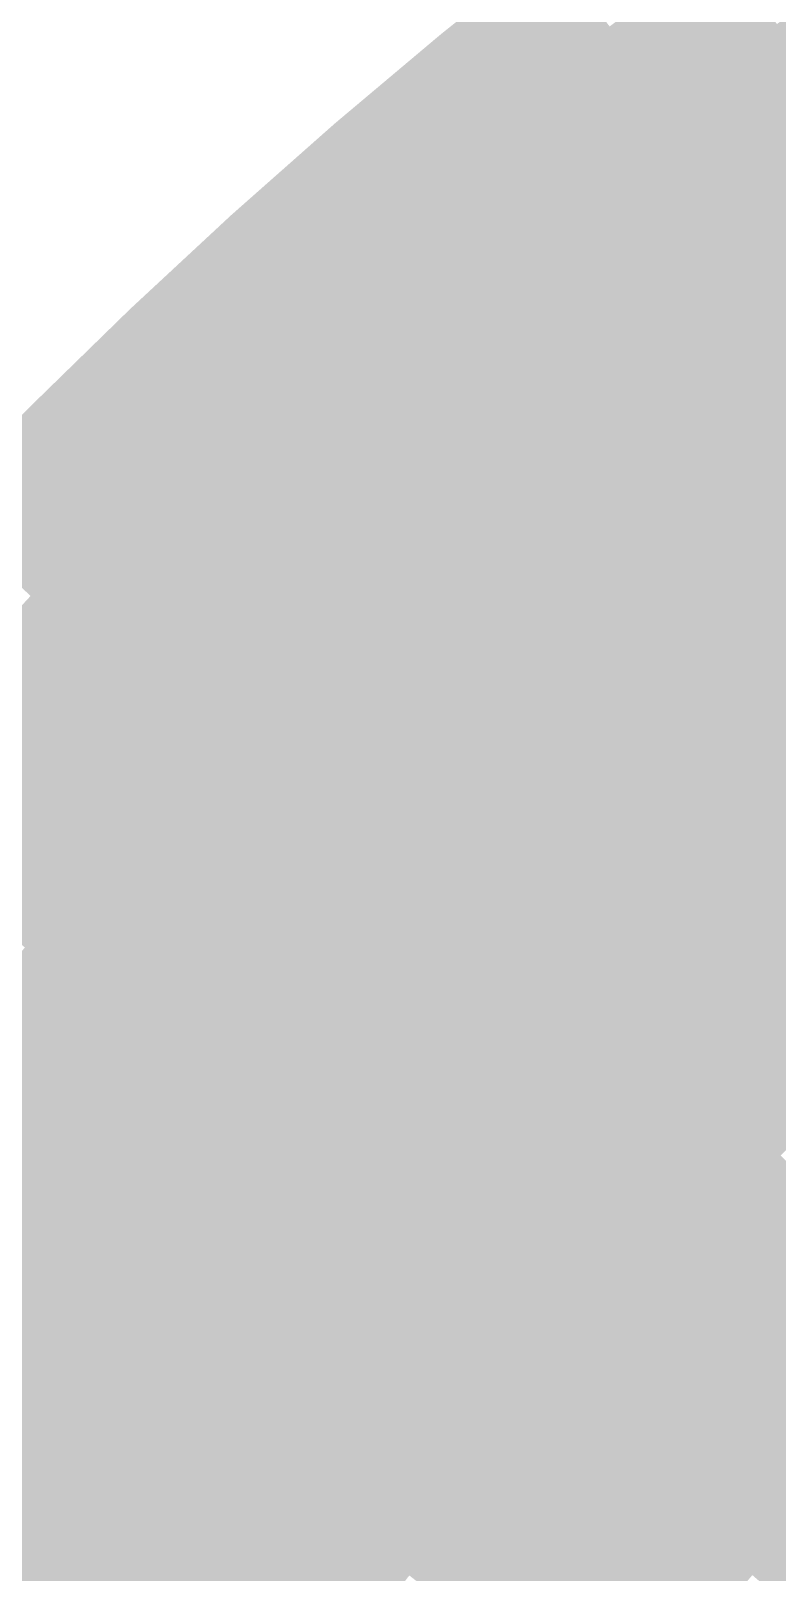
# Model space of a CAD drawing. Header units: inches. Extents: x -266 to 784, y -170 to 213.
# Drawn here: x -120.22 to -97.69, y 85 to 131.52 of the extents above; entities that cross this region are included whole.
import ezdxf

# ---------------------------------------------------------------- set-up
doc = ezdxf.new("R2010")
doc.units = ezdxf.units.IN
doc.header["$MEASUREMENT"] = 0

msp = doc.modelspace()

# ---------------------------------------------------------------- linework, layer by layer
at = {"color": 98, "true_color": 0x010301}
for points in [[(-107.212465, 130.638767), (-107.846858, 131.411777), (-103.974139, 133.230546), (-104.58937, 134.018893)], [(-110.38621, 127.968295), (-111.039383, 128.725504), (-107.212465, 130.638767), (-107.846858, 131.411777)]]:
    msp.add_solid(points, dxfattribs=at)
at = {"color": 98, "true_color": 0x081009}
for points in [[(-102.128444, 130.865507), (-102.743676, 131.653853), (-98.886085, 133.33245), (-99.481784, 134.135658)], [(-105.309285, 128.319735), (-105.943678, 129.092746), (-102.128444, 130.865507), (-102.743676, 131.653853)], [(-108.426692, 125.696669), (-109.079865, 126.453877), (-105.309285, 128.319735), (-105.943678, 129.092746)], [(-111.478786, 122.997887), (-112.150345, 123.738838), (-108.426692, 125.696669), (-109.079865, 126.453877)], [(-114.46373, 120.225016), (-115.153271, 120.949263), (-111.478786, 122.997887), (-112.150345, 123.738838)]]:
    msp.add_solid(points, dxfattribs=at)
at = {"color": 108, "true_color": 0x0e1d0f}
msp.add_solid([(-97.098987, 130.922828), (-97.694686, 131.726035), (-93.856735, 133.266325), (-94.432543, 134.083909)], dxfattribs=at)
at = {"color": 98, "true_color": 0x030804}
for points in [[(-106.578072, 129.865756), (-107.212465, 130.638767), (-103.358907, 132.4422), (-103.974139, 133.230546)], [(-109.733038, 127.211086), (-110.38621, 127.968295), (-106.578072, 129.865756), (-107.212465, 130.638767)], [(-112.821904, 124.479789), (-113.493463, 125.22074), (-109.733038, 127.211086), (-110.38621, 127.968295)], [(-115.842812, 121.67351), (-116.532352, 122.397757), (-112.821904, 124.479789), (-113.493463, 125.22074)], [(-118.793939, 118.793939), (-119.501046, 119.501046), (-115.842812, 121.67351), (-116.532352, 122.397757)], [(-121.67351, 115.842812), (-122.397757, 116.532352), (-118.793939, 118.793939), (-119.501046, 119.501046)]]:
    msp.add_solid(points, dxfattribs=at)
at = {"color": 108, "true_color": 0x0a140b}
for points in [[(-101.513212, 130.077161), (-102.128444, 130.865507), (-98.290385, 132.529243), (-98.886085, 133.33245)], [(-104.674892, 127.546725), (-105.309285, 128.319735), (-101.513212, 130.077161), (-102.128444, 130.865507)], [(-107.773519, 124.93946), (-108.426692, 125.696669), (-104.674892, 127.546725), (-105.309285, 128.319735)]]:
    msp.add_solid(points, dxfattribs=at)
at = {"color": 98, "true_color": 0x050c06}
for points in [[(-105.943678, 129.092746), (-106.578072, 129.865756), (-102.743676, 131.653853), (-103.358907, 132.4422)], [(-109.079865, 126.453877), (-109.733038, 127.211086), (-105.943678, 129.092746), (-106.578072, 129.865756)]]:
    msp.add_solid(points, dxfattribs=at)
at = {"color": 108, "true_color": 0x0c190d}
msp.add_solid([(-100.897981, 129.288814), (-101.513212, 130.077161), (-97.694686, 131.726035), (-98.290385, 132.529243)], dxfattribs=at)
at = {"color": 108, "true_color": 0x0e1d10}
for points in [[(-100.282749, 128.500468), (-100.897981, 129.288814), (-97.098987, 130.922828), (-97.694686, 131.726035)], [(-103.406105, 126.000704), (-104.040499, 126.773714), (-100.282749, 128.500468), (-100.897981, 129.288814)], [(-106.467173, 123.425042), (-107.120346, 124.182251), (-103.406105, 126.000704), (-104.040499, 126.773714)]]:
    msp.add_solid(points, dxfattribs=at)
at = {"color": 108, "true_color": 0x102112}
for points in [[(-99.667518, 127.712121), (-100.282749, 128.500468), (-96.503287, 130.11962), (-97.098987, 130.922828)], [(-102.771712, 125.227693), (-103.406105, 126.000704), (-99.667518, 127.712121), (-100.282749, 128.500468)]]:
    msp.add_solid(points, dxfattribs=at)
at = {"color": 108, "true_color": 0x0c190e}
for points in [[(-104.040499, 126.773714), (-104.674892, 127.546725), (-100.897981, 129.288814), (-101.513212, 130.077161)], [(-107.120346, 124.182251), (-107.773519, 124.93946), (-104.040499, 126.773714), (-104.674892, 127.546725)], [(-110.135669, 121.515985), (-110.807228, 122.256936), (-107.120346, 124.182251), (-107.773519, 124.93946)], [(-113.084649, 118.776522), (-113.77419, 119.500769), (-110.135669, 121.515985), (-110.807228, 122.256936)]]:
    msp.add_solid(points, dxfattribs=at)
at = {"color": 108, "true_color": 0x122514}
msp.add_solid([(-99.052286, 126.923775), (-99.667518, 127.712121), (-95.907588, 129.316413), (-96.503287, 130.11962)], dxfattribs=at)
at = {"color": 108, "true_color": 0x142a17}
for points in [[(-98.437054, 126.135428), (-99.052286, 126.923775), (-95.311889, 128.513205), (-95.907588, 129.316413)], [(-101.502925, 123.681673), (-102.137319, 124.454683), (-98.437054, 126.135428), (-99.052286, 126.923775)]]:
    msp.add_solid(points, dxfattribs=at)
at = {"color": 98, "true_color": 0x010302}
for points in [[(-113.493463, 125.22074), (-114.165022, 125.961691), (-110.38621, 127.968295), (-111.039383, 128.725504)], [(-116.532352, 122.397757), (-117.221893, 123.122004), (-113.493463, 125.22074), (-114.165022, 125.961691)], [(-119.501046, 119.501046), (-120.208153, 120.208153), (-116.532352, 122.397757), (-117.221893, 123.122004)], [(-122.397757, 116.532352), (-123.122004, 117.221893), (-119.501046, 119.501046), (-120.208153, 120.208153)]]:
    msp.add_solid(points, dxfattribs=at)
at = {"color": 99, "true_color": 0x162e19}
msp.add_solid([(-97.821823, 125.347082), (-98.437054, 126.135428), (-94.716189, 127.709998), (-95.311889, 128.513205)], dxfattribs=at)
at = {"color": 108, "true_color": 0x122515}
for points in [[(-102.137319, 124.454683), (-102.771712, 125.227693), (-99.052286, 126.923775), (-99.667518, 127.712121)], [(-105.160828, 121.910624), (-105.814001, 122.667833), (-102.137319, 124.454683), (-102.771712, 125.227693)]]:
    msp.add_solid(points, dxfattribs=at)
at = {"color": 99, "true_color": 0x19321c}
for points in [[(-97.206591, 124.558736), (-97.821823, 125.347082), (-94.12049, 126.90679), (-94.716189, 127.709998)], [(-100.234139, 122.135652), (-100.868532, 122.908662), (-97.206591, 124.558736), (-97.821823, 125.347082)]]:
    msp.add_solid(points, dxfattribs=at)
at = {"color": 98, "true_color": 0x050c07}
for points in [[(-112.150345, 123.738838), (-112.821904, 124.479789), (-109.079865, 126.453877), (-109.733038, 127.211086)], [(-115.153271, 120.949263), (-115.842812, 121.67351), (-112.150345, 123.738838), (-112.821904, 124.479789)], [(-118.086832, 118.086832), (-118.793939, 118.793939), (-115.153271, 120.949263), (-115.842812, 121.67351)], [(-120.949263, 115.153271), (-121.67351, 115.842812), (-118.086832, 118.086832), (-118.793939, 118.793939)]]:
    msp.add_solid(points, dxfattribs=at)
at = {"color": 99, "true_color": 0x162e1a}
for points in [[(-100.868532, 122.908662), (-101.502925, 123.681673), (-97.821823, 125.347082), (-98.437054, 126.135428)], [(-103.854482, 120.396207), (-104.507655, 121.153415), (-100.868532, 122.908662), (-101.502925, 123.681673)]]:
    msp.add_solid(points, dxfattribs=at)
at = {"color": 108, "true_color": 0x0a140c}
for points in [[(-110.807228, 122.256936), (-111.478786, 122.997887), (-107.773519, 124.93946), (-108.426692, 125.696669)], [(-113.77419, 119.500769), (-114.46373, 120.225016), (-110.807228, 122.256936), (-111.478786, 122.997887)], [(-116.672619, 116.672619), (-117.379726, 117.379726), (-113.77419, 119.500769), (-114.46373, 120.225016)], [(-119.500769, 113.77419), (-120.225016, 114.46373), (-116.672619, 116.672619), (-117.379726, 117.379726)]]:
    msp.add_solid(points, dxfattribs=at)
at = {"color": 108, "true_color": 0x102113}
for points in [[(-105.814001, 122.667833), (-106.467173, 123.425042), (-102.771712, 125.227693), (-103.406105, 126.000704)], [(-108.792551, 120.034082), (-109.46411, 120.775033), (-105.814001, 122.667833), (-106.467173, 123.425042)]]:
    msp.add_solid(points, dxfattribs=at)
at = {"color": 108, "true_color": 0x142a18}
for points in [[(-104.507655, 121.153415), (-105.160828, 121.910624), (-101.502925, 123.681673), (-102.137319, 124.454683)], [(-107.449433, 118.55218), (-108.120992, 119.293131), (-104.507655, 121.153415), (-105.160828, 121.910624)]]:
    msp.add_solid(points, dxfattribs=at)
at = {"color": 99, "true_color": 0x1b361f}
for points in [[(-99.599746, 121.362641), (-100.234139, 122.135652), (-96.59136, 123.770389), (-97.206591, 124.558736)], [(-102.548136, 118.881789), (-103.201309, 119.638998), (-99.599746, 121.362641), (-100.234139, 122.135652)]]:
    msp.add_solid(points, dxfattribs=at)
at = {"color": 108, "true_color": 0x0e1d11}
for points in [[(-109.46411, 120.775033), (-110.135669, 121.515985), (-106.467173, 123.425042), (-107.120346, 124.182251)], [(-112.395109, 118.052275), (-113.084649, 118.776522), (-109.46411, 120.775033), (-110.135669, 121.515985)], [(-115.258405, 115.258405), (-115.965512, 115.965512), (-112.395109, 118.052275), (-113.084649, 118.776522)]]:
    msp.add_solid(points, dxfattribs=at)
at = {"color": 99, "true_color": 0x1d3b21}
msp.add_solid([(-98.965352, 120.589631), (-99.599746, 121.362641), (-95.976128, 122.982043), (-96.59136, 123.770389)], dxfattribs=at)
at = {"color": 99, "true_color": 0x19321d}
for points in [[(-103.201309, 119.638998), (-103.854482, 120.396207), (-100.234139, 122.135652), (-100.868532, 122.908662)], [(-106.106315, 117.070278), (-106.777874, 117.811229), (-103.201309, 119.638998), (-103.854482, 120.396207)]]:
    msp.add_solid(points, dxfattribs=at)
at = {"color": 99, "true_color": 0x1f3f23}
msp.add_solid([(-98.330959, 119.81662), (-98.965352, 120.589631), (-95.360897, 122.193696), (-95.976128, 122.982043)], dxfattribs=at)
at = {"color": 108, "true_color": 0x122516}
for points in [[(-108.120992, 119.293131), (-108.792551, 120.034082), (-105.160828, 121.910624), (-105.814001, 122.667833)], [(-111.016028, 116.60378), (-111.705568, 117.328027), (-108.120992, 119.293131), (-108.792551, 120.034082)]]:
    msp.add_solid(points, dxfattribs=at)
at = {"color": 99, "true_color": 0x214326}
msp.add_solid([(-97.696566, 119.04361), (-98.330959, 119.81662), (-94.745665, 121.40535), (-95.360897, 122.193696)], dxfattribs=at)
at = {"color": 99, "true_color": 0x162e1b}
for points in [[(-106.777874, 117.811229), (-107.449433, 118.55218), (-103.854482, 120.396207), (-104.507655, 121.153415)], [(-109.636947, 115.155286), (-110.326487, 115.879533), (-106.777874, 117.811229), (-107.449433, 118.55218)]]:
    msp.add_solid(points, dxfattribs=at)
at = {"color": 99, "true_color": 0x1d3b22}
for points in [[(-101.894963, 118.12458), (-102.548136, 118.881789), (-98.965352, 120.589631), (-99.599746, 121.362641)], [(-104.763197, 115.588376), (-105.434756, 116.329327), (-101.894963, 118.12458), (-102.548136, 118.881789)]]:
    msp.add_solid(points, dxfattribs=at)
at = {"color": 99, "true_color": 0x234828}
msp.add_solid([(-97.062172, 118.270599), (-97.696566, 119.04361), (-94.130433, 120.617003), (-94.745665, 121.40535)], dxfattribs=at)
at = {"color": 108, "true_color": 0x08100a}
for points in [[(-117.379726, 117.379726), (-118.086832, 118.086832), (-114.46373, 120.225016), (-115.153271, 120.949263)], [(-120.225016, 114.46373), (-120.949263, 115.153271), (-117.379726, 117.379726), (-118.086832, 118.086832)]]:
    msp.add_solid(points, dxfattribs=at)
at = {"color": 108, "true_color": 0x102114}
for points in [[(-111.705568, 117.328027), (-112.395109, 118.052275), (-108.792551, 120.034082), (-109.46411, 120.775033)], [(-114.551299, 114.551299), (-115.258405, 115.258405), (-111.705568, 117.328027), (-112.395109, 118.052275)], [(-117.328027, 111.705568), (-118.052275, 112.395109), (-114.551299, 114.551299), (-115.258405, 115.258405)]]:
    msp.add_solid(points, dxfattribs=at)
at = {"color": 99, "true_color": 0x1f3f24}
msp.add_solid([(-101.241791, 117.367371), (-101.894963, 118.12458), (-98.330959, 119.81662), (-98.965352, 120.589631)], dxfattribs=at)
at = {"color": 99, "true_color": 0x1b3620}
msp.add_solid([(-105.434756, 116.329327), (-106.106315, 117.070278), (-102.548136, 118.881789), (-103.201309, 119.638998)], dxfattribs=at)
at = {"color": 99, "true_color": 0x214327}
msp.add_solid([(-100.588618, 116.610162), (-101.241791, 117.367371), (-97.696566, 119.04361), (-98.330959, 119.81662)], dxfattribs=at)
at = {"color": 108, "true_color": 0x0c190f}
for points in [[(-115.965512, 115.965512), (-116.672619, 116.672619), (-113.084649, 118.776522), (-113.77419, 119.500769)], [(-118.776522, 113.084649), (-119.500769, 113.77419), (-115.965512, 115.965512), (-116.672619, 116.672619)], [(-121.515985, 110.135669), (-122.256936, 110.807228), (-118.776522, 113.084649), (-119.500769, 113.77419)]]:
    msp.add_solid(points, dxfattribs=at)
at = {"color": 108, "true_color": 0x142a19}
for points in [[(-110.326487, 115.879533), (-111.016028, 116.60378), (-107.449433, 118.55218), (-108.120992, 119.293131)], [(-113.137085, 113.137085), (-113.844192, 113.844192), (-110.326487, 115.879533), (-111.016028, 116.60378)]]:
    msp.add_solid(points, dxfattribs=at)
at = {"color": 99, "true_color": 0x234829}
msp.add_solid([(-99.935445, 115.852954), (-100.588618, 116.610162), (-97.062172, 118.270599), (-97.696566, 119.04361)], dxfattribs=at)
at = {"color": 109, "true_color": 0x254c2c}
msp.add_solid([(-99.282272, 115.095745), (-99.935445, 115.852954), (-96.427779, 117.497589), (-97.062172, 118.270599)], dxfattribs=at)
at = {"color": 99, "true_color": 0x19321e}
msp.add_solid([(-108.947406, 114.431039), (-109.636947, 115.155286), (-106.106315, 117.070278), (-106.777874, 117.811229)], dxfattribs=at)
at = {"color": 99, "true_color": 0x1f3f25}
msp.add_solid([(-104.091638, 114.847424), (-104.763197, 115.588376), (-101.241791, 117.367371), (-101.894963, 118.12458)], dxfattribs=at)
at = {"color": 108, "true_color": 0x122517}
for points in [[(-113.844192, 113.844192), (-114.551299, 114.551299), (-111.016028, 116.60378), (-111.705568, 117.328027)], [(-116.60378, 111.016028), (-117.328027, 111.705568), (-113.844192, 113.844192), (-114.551299, 114.551299)]]:
    msp.add_solid(points, dxfattribs=at)
at = {"color": 99, "true_color": 0x214328}
for points in [[(-103.420079, 114.106473), (-104.091638, 114.847424), (-100.588618, 116.610162), (-101.241791, 117.367371)], [(-106.189244, 111.534051), (-106.878784, 112.258298), (-103.420079, 114.106473), (-104.091638, 114.847424)]]:
    msp.add_solid(points, dxfattribs=at)
at = {"color": 109, "true_color": 0x28502e}
msp.add_solid([(-98.629099, 114.338536), (-99.282272, 115.095745), (-95.793386, 116.724578), (-96.427779, 117.497589)], dxfattribs=at)
at = {"color": 99, "true_color": 0x1b3621}
for points in [[(-108.257866, 113.706792), (-108.947406, 114.431039), (-105.434756, 116.329327), (-106.106315, 117.070278)], [(-111.015765, 111.015765), (-111.722871, 111.722871), (-108.257866, 113.706792), (-108.947406, 114.431039)]]:
    msp.add_solid(points, dxfattribs=at)
at = {"color": 99, "true_color": 0x1d3b23}
msp.add_solid([(-107.568325, 112.982545), (-108.257866, 113.706792), (-104.763197, 115.588376), (-105.434756, 116.329327)], dxfattribs=at)
at = {"color": 99, "true_color": 0x23482a}
msp.add_solid([(-102.74852, 113.365522), (-103.420079, 114.106473), (-99.935445, 115.852954), (-100.588618, 116.610162)], dxfattribs=at)
at = {"color": 109, "true_color": 0x2a5431}
msp.add_solid([(-97.975926, 113.581327), (-98.629099, 114.338536), (-95.158993, 115.951568), (-95.793386, 116.724578)], dxfattribs=at)
at = {"color": 108, "true_color": 0x0e1d12}
for points in [[(-118.052275, 112.395109), (-118.776522, 113.084649), (-115.258405, 115.258405), (-115.965512, 115.965512)], [(-120.775033, 109.46411), (-121.515985, 110.135669), (-118.052275, 112.395109), (-118.776522, 113.084649)]]:
    msp.add_solid(points, dxfattribs=at)
at = {"color": 99, "true_color": 0x162e1c}
msp.add_solid([(-112.429978, 112.429978), (-113.137085, 113.137085), (-109.636947, 115.155286), (-110.326487, 115.879533)], dxfattribs=at)
at = {"color": 109, "true_color": 0x254c2d}
msp.add_solid([(-102.076961, 112.624571), (-102.74852, 113.365522), (-99.282272, 115.095745), (-99.935445, 115.852954)], dxfattribs=at)
at = {"color": 109, "true_color": 0x2c5933}
msp.add_solid([(-97.322754, 112.824118), (-97.975926, 113.581327), (-94.524599, 115.178558), (-95.158993, 115.951568)], dxfattribs=at)
at = {"color": 99, "true_color": 0x1f3f26}
for points in [[(-106.878784, 112.258298), (-107.568325, 112.982545), (-104.091638, 114.847424), (-104.763197, 115.588376)], [(-109.601551, 109.601551), (-110.308658, 110.308658), (-106.878784, 112.258298), (-107.568325, 112.982545)]]:
    msp.add_solid(points, dxfattribs=at)
at = {"color": 99, "true_color": 0x19321f}
for points in [[(-111.722871, 111.722871), (-112.429978, 112.429978), (-108.947406, 114.431039), (-109.636947, 115.155286)], [(-114.431039, 108.947406), (-115.155286, 109.636947), (-111.722871, 111.722871), (-112.429978, 112.429978)]]:
    msp.add_solid(points, dxfattribs=at)
at = {"color": 109, "true_color": 0x28502f}
msp.add_solid([(-101.405402, 111.88362), (-102.076961, 112.624571), (-98.629099, 114.338536), (-99.282272, 115.095745)], dxfattribs=at)
at = {"color": 108, "true_color": 0x0a140d}
msp.add_solid([(-122.256936, 110.807228), (-122.997887, 111.478787), (-119.500769, 113.77419), (-120.225016, 114.46373)], dxfattribs=at)
at = {"color": 109, "true_color": 0x23482b}
msp.add_solid([(-105.499703, 110.809804), (-106.189244, 111.534051), (-102.74852, 113.365522), (-103.420079, 114.106473)], dxfattribs=at)
at = {"color": 109, "true_color": 0x2a5432}
msp.add_solid([(-100.733843, 111.142669), (-101.405402, 111.88362), (-97.975926, 113.581327), (-98.629099, 114.338536)], dxfattribs=at)
at = {"color": 108, "true_color": 0x142a1a}
for points in [[(-115.879533, 110.326487), (-116.60378, 111.016028), (-113.137085, 113.137085), (-113.844192, 113.844192)], [(-118.55218, 107.449433), (-119.293131, 108.120992), (-115.879533, 110.326487), (-116.60378, 111.016028)]]:
    msp.add_solid(points, dxfattribs=at)
at = {"color": 99, "true_color": 0x1d3b24}
msp.add_solid([(-110.308658, 110.308658), (-111.015765, 111.015765), (-107.568325, 112.982545), (-108.257866, 113.706792)], dxfattribs=at)
at = {"color": 109, "true_color": 0x2c5934}
msp.add_solid([(-100.062284, 110.401718), (-100.733843, 111.142669), (-97.322754, 112.824118), (-97.975926, 113.581327)], dxfattribs=at)
at = {"color": 99, "true_color": 0x162e1d}
for points in [[(-115.155286, 109.636947), (-115.879533, 110.326487), (-112.429978, 112.429978), (-113.137085, 113.137085)], [(-117.811229, 106.777874), (-118.55218, 107.449433), (-115.155286, 109.636947), (-115.879533, 110.326487)]]:
    msp.add_solid(points, dxfattribs=at)
at = {"color": 109, "true_color": 0x254c2e}
for points in [[(-104.810163, 110.085557), (-105.499703, 110.809804), (-102.076961, 112.624571), (-102.74852, 113.365522)], [(-107.480231, 107.480231), (-108.187338, 108.187338), (-104.810163, 110.085557), (-105.499703, 110.809804)]]:
    msp.add_solid(points, dxfattribs=at)
at = {"color": 109, "true_color": 0x285030}
msp.add_solid([(-104.120622, 109.36131), (-104.810163, 110.085557), (-101.405402, 111.88362), (-102.076961, 112.624571)], dxfattribs=at)
at = {"color": 119, "true_color": 0x2e5d37}
msp.add_solid([(-99.390725, 109.660767), (-100.062284, 110.401718), (-96.669581, 112.066909), (-97.322754, 112.824118)], dxfattribs=at)
at = {"color": 108, "true_color": 0x102115}
for points in [[(-120.034082, 108.792551), (-120.775033, 109.46411), (-117.328027, 111.705568), (-118.052275, 112.395109)], [(-122.667833, 105.814001), (-123.425042, 106.467173), (-120.034082, 108.792551), (-120.775033, 109.46411)]]:
    msp.add_solid(points, dxfattribs=at)
at = {"color": 99, "true_color": 0x214329}
msp.add_solid([(-108.894444, 108.894444), (-109.601551, 109.601551), (-106.189244, 111.534051), (-106.878784, 112.258298)], dxfattribs=at)
at = {"color": 108, "true_color": 0x122518}
for points in [[(-119.293131, 108.120992), (-120.034082, 108.792551), (-116.60378, 111.016028), (-117.328027, 111.705568)], [(-121.910624, 105.160828), (-122.667833, 105.814001), (-119.293131, 108.120992), (-120.034082, 108.792551)]]:
    msp.add_solid(points, dxfattribs=at)
at = {"color": 99, "true_color": 0x1b3622}
msp.add_solid([(-113.706792, 108.257866), (-114.431039, 108.947406), (-111.015765, 111.015765), (-111.722871, 111.722871)], dxfattribs=at)
at = {"color": 109, "true_color": 0x2a5433}
msp.add_solid([(-103.431082, 108.637062), (-104.120622, 109.36131), (-100.733843, 111.142669), (-101.405402, 111.88362)], dxfattribs=at)
at = {"color": 119, "true_color": 0x306139}
msp.add_solid([(-98.719166, 108.919815), (-99.390725, 109.660767), (-96.016408, 111.3097), (-96.669581, 112.066909)], dxfattribs=at)
at = {"color": 109, "true_color": 0x23482c}
msp.add_solid([(-108.187338, 108.187338), (-108.894444, 108.894444), (-105.499703, 110.809804), (-106.189244, 111.534051)], dxfattribs=at)
at = {"color": 119, "true_color": 0x32653c}
msp.add_solid([(-98.047607, 108.178864), (-98.719166, 108.919815), (-95.363235, 110.552492), (-96.016408, 111.3097)], dxfattribs=at)
at = {"color": 99, "true_color": 0x1d3b25}
for points in [[(-112.982545, 107.568325), (-113.706792, 108.257866), (-110.308658, 110.308658), (-111.015765, 111.015765)], [(-115.588376, 104.763197), (-116.329327, 105.434756), (-112.982545, 107.568325), (-113.706792, 108.257866)]]:
    msp.add_solid(points, dxfattribs=at)
at = {"color": 119, "true_color": 0x2c5935}
msp.add_solid([(-102.741541, 107.912815), (-103.431082, 108.637062), (-100.062284, 110.401718), (-100.733843, 111.142669)], dxfattribs=at)
at = {"color": 99, "true_color": 0x1f3f27}
msp.add_solid([(-112.258298, 106.878784), (-112.982545, 107.568325), (-109.601551, 109.601551), (-110.308658, 110.308658)], dxfattribs=at)
at = {"color": 119, "true_color": 0x2e5d38}
msp.add_solid([(-102.052001, 107.188568), (-102.741541, 107.912815), (-99.390725, 109.660767), (-100.062284, 110.401718)], dxfattribs=at)
at = {"color": 97, "true_color": 0x346a3e}
msp.add_solid([(-97.376048, 107.437913), (-98.047607, 108.178864), (-94.710062, 109.795283), (-95.363235, 110.552492)], dxfattribs=at)
at = {"color": 109, "true_color": 0x285031}
msp.add_solid([(-106.773124, 106.773124), (-107.480231, 107.480231), (-104.120622, 109.36131), (-104.810163, 110.085557)], dxfattribs=at)
at = {"color": 99, "true_color": 0x193220}
for points in [[(-117.070278, 106.106315), (-117.811229, 106.777874), (-114.431039, 108.947406), (-115.155286, 109.636947)], [(-119.638998, 103.201309), (-120.396207, 103.854482), (-117.070278, 106.106315), (-117.811229, 106.777874)]]:
    msp.add_solid(points, dxfattribs=at)
at = {"color": 99, "true_color": 0x21432a}
msp.add_solid([(-111.534051, 106.189244), (-112.258298, 106.878784), (-108.894444, 108.894444), (-109.601551, 109.601551)], dxfattribs=at)
at = {"color": 109, "true_color": 0x2a5434}
msp.add_solid([(-106.066017, 106.066017), (-106.773124, 106.773124), (-103.431082, 108.637062), (-104.120622, 109.36131)], dxfattribs=at)
at = {"color": 119, "true_color": 0x30613a}
msp.add_solid([(-101.36246, 106.464321), (-102.052001, 107.188568), (-98.719166, 108.919815), (-99.390725, 109.660767)], dxfattribs=at)
at = {"color": 99, "true_color": 0x1b3623}
for points in [[(-116.329327, 105.434756), (-117.070278, 106.106315), (-113.706792, 108.257866), (-114.431039, 108.947406)], [(-118.881789, 102.548136), (-119.638998, 103.201309), (-116.329327, 105.434756), (-117.070278, 106.106315)]]:
    msp.add_solid(points, dxfattribs=at)
at = {"color": 109, "true_color": 0x23482d}
for points in [[(-110.809804, 105.499703), (-111.534051, 106.189244), (-108.187338, 108.187338), (-108.894444, 108.894444)], [(-113.365522, 102.74852), (-114.106473, 103.420079), (-110.809804, 105.499703), (-111.534051, 106.189244)]]:
    msp.add_solid(points, dxfattribs=at)
at = {"color": 119, "true_color": 0x32653d}
msp.add_solid([(-100.67292, 105.740074), (-101.36246, 106.464321), (-98.047607, 108.178864), (-98.719166, 108.919815)], dxfattribs=at)
at = {"color": 119, "true_color": 0x2c5936}
msp.add_solid([(-105.35891, 105.35891), (-106.066017, 106.066017), (-102.741541, 107.912815), (-103.431082, 108.637062)], dxfattribs=at)
at = {"color": 99, "true_color": 0x142a1b}
msp.add_solid([(-121.153415, 104.507655), (-121.910624, 105.160828), (-118.55218, 107.449433), (-119.293131, 108.120992)], dxfattribs=at)
at = {"color": 109, "true_color": 0x254c2f}
msp.add_solid([(-110.085557, 104.810163), (-110.809804, 105.499703), (-107.480231, 107.480231), (-108.187338, 108.187338)], dxfattribs=at)
at = {"color": 97, "true_color": 0x346a40}
msp.add_solid([(-99.983379, 105.015827), (-100.67292, 105.740074), (-97.376048, 107.437913), (-98.047607, 108.178864)], dxfattribs=at)
at = {"color": 99, "true_color": 0x1f3f28}
msp.add_solid([(-114.847424, 104.091638), (-115.588376, 104.763197), (-112.258298, 106.878784), (-112.982545, 107.568325)], dxfattribs=at)
at = {"color": 109, "true_color": 0x285032}
msp.add_solid([(-109.36131, 104.120622), (-110.085557, 104.810163), (-106.773124, 106.773124), (-107.480231, 107.480231)], dxfattribs=at)
at = {"color": 119, "true_color": 0x2e5d39}
msp.add_solid([(-104.651804, 104.651804), (-105.35891, 105.35891), (-102.052001, 107.188568), (-102.741541, 107.912815)], dxfattribs=at)
at = {"color": 99, "true_color": 0x162e1e}
msp.add_solid([(-120.396207, 103.854482), (-121.153415, 104.507655), (-117.811229, 106.777874), (-118.55218, 107.449433)], dxfattribs=at)
at = {"color": 119, "true_color": 0x30613c}
msp.add_solid([(-103.944697, 103.944697), (-104.651804, 104.651804), (-101.36246, 106.464321), (-102.052001, 107.188568)], dxfattribs=at)
at = {"color": 97, "true_color": 0x366e42}
msp.add_solid([(-99.293838, 104.29158), (-99.983379, 105.015827), (-96.704489, 106.696962), (-97.376048, 107.437913)], dxfattribs=at)
at = {"color": 109, "true_color": 0x21432b}
msp.add_solid([(-114.106473, 103.420079), (-114.847424, 104.091638), (-111.534051, 106.189244), (-112.258298, 106.878784)], dxfattribs=at)
at = {"color": 119, "true_color": 0x2a5435}
msp.add_solid([(-108.637062, 103.431082), (-109.36131, 104.120622), (-106.066017, 106.066017), (-106.773124, 106.773124)], dxfattribs=at)
at = {"color": 97, "true_color": 0x397245}
msp.add_solid([(-98.604298, 103.567333), (-99.293838, 104.29158), (-96.032931, 105.956011), (-96.704489, 106.696962)], dxfattribs=at)
at = {"color": 129, "true_color": 0x32653e}
msp.add_solid([(-103.23759, 103.23759), (-103.944697, 103.944697), (-100.67292, 105.740074), (-101.36246, 106.464321)], dxfattribs=at)
at = {"color": 119, "true_color": 0x2c5937}
msp.add_solid([(-107.912815, 102.741541), (-108.637062, 103.431082), (-105.35891, 105.35891), (-106.066017, 106.066017)], dxfattribs=at)
at = {"color": 97, "true_color": 0x346a41}
msp.add_solid([(-102.530483, 102.530483), (-103.23759, 103.23759), (-99.983379, 105.015827), (-100.67292, 105.740074)], dxfattribs=at)
at = {"color": 97, "true_color": 0x3b7647}
msp.add_solid([(-97.914757, 102.843086), (-98.604298, 103.567333), (-95.361372, 105.21506), (-96.032931, 105.956011)], dxfattribs=at)
at = {"color": 99, "true_color": 0x1d3b26}
msp.add_solid([(-118.12458, 101.894964), (-118.881789, 102.548136), (-115.588376, 104.763197), (-116.329327, 105.434756)], dxfattribs=at)
at = {"color": 109, "true_color": 0x254c30}
msp.add_solid([(-112.624571, 102.076961), (-113.365522, 102.74852), (-110.085557, 104.810163), (-110.809804, 105.499703)], dxfattribs=at)
at = {"color": 119, "true_color": 0x2e5d3a}
msp.add_solid([(-107.188568, 102.052001), (-107.912815, 102.741541), (-104.651804, 104.651804), (-105.35891, 105.35891)], dxfattribs=at)
at = {"color": 107, "true_color": 0x3d7b4a}
msp.add_solid([(-97.225217, 102.118839), (-97.914757, 102.843086), (-94.689813, 104.474109), (-95.361372, 105.21506)], dxfattribs=at)
at = {"color": 99, "true_color": 0x1f3f29}
for points in [[(-117.367371, 101.241791), (-118.12458, 101.894964), (-114.847424, 104.091638), (-115.588376, 104.763197)], [(-119.81662, 98.330959), (-120.589631, 98.965352), (-117.367371, 101.241791), (-118.12458, 101.894964)]]:
    msp.add_solid(points, dxfattribs=at)
at = {"color": 109, "true_color": 0x285033}
msp.add_solid([(-111.88362, 101.405402), (-112.624571, 102.076961), (-109.36131, 104.120622), (-110.085557, 104.810163)], dxfattribs=at)
at = {"color": 97, "true_color": 0x366e43}
msp.add_solid([(-101.823376, 101.823376), (-102.530483, 102.530483), (-99.293838, 104.29158), (-99.983379, 105.015827)], dxfattribs=at)
at = {"color": 119, "true_color": 0x30613d}
msp.add_solid([(-106.464321, 101.36246), (-107.188568, 102.052001), (-103.944697, 103.944697), (-104.651804, 104.651804)], dxfattribs=at)
at = {"color": 97, "true_color": 0x397246}
msp.add_solid([(-101.11627, 101.11627), (-101.823376, 101.823376), (-98.604298, 103.567333), (-99.293838, 104.29158)], dxfattribs=at)
at = {"color": 99, "true_color": 0x193221}
msp.add_solid([(-122.135652, 100.234139), (-122.908662, 100.868532), (-119.638998, 103.201309), (-120.396207, 103.854482)], dxfattribs=at)
at = {"color": 109, "true_color": 0x21432c}
for points in [[(-116.610162, 100.588618), (-117.367371, 101.241791), (-114.106473, 103.420079), (-114.847424, 104.091638)], [(-119.04361, 97.696566), (-119.81662, 98.330959), (-116.610162, 100.588618), (-117.367371, 101.241791)]]:
    msp.add_solid(points, dxfattribs=at)
at = {"color": 119, "true_color": 0x2a5436}
msp.add_solid([(-111.142669, 100.733843), (-111.88362, 101.405402), (-108.637062, 103.431082), (-109.36131, 104.120622)], dxfattribs=at)
at = {"color": 129, "true_color": 0x32653f}
msp.add_solid([(-105.740074, 100.67292), (-106.464321, 101.36246), (-103.23759, 103.23759), (-103.944697, 103.944697)], dxfattribs=at)
at = {"color": 109, "true_color": 0x23482e}
msp.add_solid([(-115.852954, 99.935445), (-116.610162, 100.588618), (-113.365522, 102.74852), (-114.106473, 103.420079)], dxfattribs=at)
at = {"color": 119, "true_color": 0x2c5938}
msp.add_solid([(-110.401718, 100.062284), (-111.142669, 100.733843), (-107.912815, 102.741541), (-108.637062, 103.431082)], dxfattribs=at)
at = {"color": 107, "true_color": 0x3b7649}
msp.add_solid([(-100.409163, 100.409163), (-101.11627, 101.11627), (-97.914757, 102.843086), (-98.604298, 103.567333)], dxfattribs=at)
at = {"color": 99, "true_color": 0x1b3624}
msp.add_solid([(-121.362641, 99.599746), (-122.135652, 100.234139), (-118.881789, 102.548136), (-119.638998, 103.201309)], dxfattribs=at)
at = {"color": 97, "true_color": 0x346a42}
msp.add_solid([(-105.015827, 99.983379), (-105.740074, 100.67292), (-102.530483, 102.530483), (-103.23759, 103.23759)], dxfattribs=at)
at = {"color": 107, "true_color": 0x3d7b4b}
msp.add_solid([(-99.702056, 99.702056), (-100.409163, 100.409163), (-97.225217, 102.118839), (-97.914757, 102.843086)], dxfattribs=at)
at = {"color": 99, "true_color": 0x1d3b27}
msp.add_solid([(-120.589631, 98.965352), (-121.362641, 99.599746), (-118.12458, 101.894964), (-118.881789, 102.548136)], dxfattribs=at)
at = {"color": 109, "true_color": 0x254c31}
msp.add_solid([(-115.095745, 99.282272), (-115.852954, 99.935445), (-112.624571, 102.076961), (-113.365522, 102.74852)], dxfattribs=at)
at = {"color": 119, "true_color": 0x2e5d3b}
msp.add_solid([(-109.660767, 99.390725), (-110.401718, 100.062284), (-107.188568, 102.052001), (-107.912815, 102.741541)], dxfattribs=at)
at = {"color": 97, "true_color": 0x366e45}
msp.add_solid([(-104.29158, 99.293838), (-105.015827, 99.983379), (-101.823376, 101.823376), (-102.530483, 102.530483)], dxfattribs=at)
at = {"color": 109, "true_color": 0x285034}
msp.add_solid([(-114.338536, 98.629099), (-115.095745, 99.282272), (-111.88362, 101.405402), (-112.624571, 102.076961)], dxfattribs=at)
at = {"color": 129, "true_color": 0x30613e}
msp.add_solid([(-108.919815, 98.719166), (-109.660767, 99.390725), (-106.464321, 101.36246), (-107.188568, 102.052001)], dxfattribs=at)
at = {"color": 107, "true_color": 0x3f7f4e}
msp.add_solid([(-98.994949, 98.994949), (-99.702056, 99.702056), (-96.535676, 101.394592), (-97.225217, 102.118839)], dxfattribs=at)
at = {"color": 97, "true_color": 0x397247}
msp.add_solid([(-103.567333, 98.604298), (-104.29158, 99.293838), (-101.11627, 101.11627), (-101.823376, 101.823376)], dxfattribs=at)
at = {"color": 119, "true_color": 0x2a5437}
msp.add_solid([(-113.581327, 97.975926), (-114.338536, 98.629099), (-111.142669, 100.733843), (-111.88362, 101.405402)], dxfattribs=at)
at = {"color": 129, "true_color": 0x326541}
msp.add_solid([(-108.178864, 98.047607), (-108.919815, 98.719166), (-105.740074, 100.67292), (-106.464321, 101.36246)], dxfattribs=at)
at = {"color": 107, "true_color": 0x3b764a}
msp.add_solid([(-102.843086, 97.914757), (-103.567333, 98.604298), (-100.409163, 100.409163), (-101.11627, 101.11627)], dxfattribs=at)
at = {"color": 107, "true_color": 0x418351}
msp.add_solid([(-98.287843, 98.287843), (-98.994949, 98.994949), (-95.846136, 100.670345), (-96.535676, 101.394592)], dxfattribs=at)
at = {"color": 109, "true_color": 0x23482f}
msp.add_solid([(-118.270599, 97.062172), (-119.04361, 97.696566), (-115.852954, 99.935445), (-116.610162, 100.588618)], dxfattribs=at)
at = {"color": 119, "true_color": 0x2c5939}
msp.add_solid([(-112.824118, 97.322754), (-113.581327, 97.975926), (-110.401718, 100.062284), (-111.142669, 100.733843)], dxfattribs=at)
at = {"color": 97, "true_color": 0x346a43}
msp.add_solid([(-107.437913, 97.376048), (-108.178864, 98.047607), (-105.015827, 99.983379), (-105.740074, 100.67292)], dxfattribs=at)
at = {"color": 107, "true_color": 0x438853}
msp.add_solid([(-97.580736, 97.580736), (-98.287843, 98.287843), (-95.156595, 99.946097), (-95.846136, 100.670345)], dxfattribs=at)
at = {"color": 119, "true_color": 0x2e5d3c}
msp.add_solid([(-112.066909, 96.669581), (-112.824118, 97.322754), (-109.660767, 99.390725), (-110.401718, 100.062284)], dxfattribs=at)
at = {"color": 107, "true_color": 0x3d7b4d}
msp.add_solid([(-102.118839, 97.225217), (-102.843086, 97.914757), (-99.702056, 99.702056), (-100.409163, 100.409163)], dxfattribs=at)
at = {"color": 109, "true_color": 0x254c32}
msp.add_solid([(-117.497589, 96.427779), (-118.270599, 97.062172), (-115.095745, 99.282272), (-115.852954, 99.935445)], dxfattribs=at)
at = {"color": 97, "true_color": 0x366e46}
msp.add_solid([(-106.696962, 96.70449), (-107.437913, 97.376048), (-104.29158, 99.293838), (-105.015827, 99.983379)], dxfattribs=at)
at = {"color": 107, "true_color": 0x3f7f4f}
msp.add_solid([(-101.394592, 96.535676), (-102.118839, 97.225217), (-98.994949, 98.994949), (-99.702056, 99.702056)], dxfattribs=at)
at = {"color": 119, "true_color": 0x285035}
msp.add_solid([(-116.724578, 95.793386), (-117.497589, 96.427779), (-114.338536, 98.629099), (-115.095745, 99.282272)], dxfattribs=at)
at = {"color": 129, "true_color": 0x30613f}
msp.add_solid([(-111.3097, 96.016408), (-112.066909, 96.669581), (-108.919815, 98.719166), (-109.660767, 99.390725)], dxfattribs=at)
at = {"color": 107, "true_color": 0x397249}
msp.add_solid([(-105.956011, 96.032931), (-106.696962, 96.70449), (-103.567333, 98.604298), (-104.29158, 99.293838)], dxfattribs=at)
at = {"color": 99, "true_color": 0x1f3f2a}
msp.add_solid([(-122.193696, 95.360897), (-122.982043, 95.976128), (-119.81662, 98.330959), (-120.589631, 98.965352)], dxfattribs=at)
at = {"color": 119, "true_color": 0x2a5438}
msp.add_solid([(-115.951568, 95.158993), (-116.724578, 95.793386), (-113.581327, 97.975926), (-114.338536, 98.629099)], dxfattribs=at)
at = {"color": 129, "true_color": 0x326542}
msp.add_solid([(-110.552492, 95.363235), (-111.3097, 96.016408), (-108.178864, 98.047607), (-108.919815, 98.719166)], dxfattribs=at)
at = {"color": 107, "true_color": 0x418352}
msp.add_solid([(-100.670345, 95.846136), (-101.394592, 96.535676), (-98.287843, 98.287843), (-98.994949, 98.994949)], dxfattribs=at)
at = {"color": 109, "true_color": 0x21432d}
msp.add_solid([(-121.40535, 94.745665), (-122.193696, 95.360897), (-119.04361, 97.696566), (-119.81662, 98.330959)], dxfattribs=at)
at = {"color": 107, "true_color": 0x3b764c}
msp.add_solid([(-105.21506, 95.361372), (-105.956011, 96.032931), (-102.843086, 97.914757), (-103.567333, 98.604298)], dxfattribs=at)
at = {"color": 107, "true_color": 0x438855}
msp.add_solid([(-99.946097, 95.156595), (-100.670345, 95.846136), (-97.580736, 97.580736), (-98.287843, 98.287843)], dxfattribs=at)
at = {"color": 109, "true_color": 0x234830}
msp.add_solid([(-120.617003, 94.130433), (-121.40535, 94.745665), (-118.270599, 97.062172), (-119.04361, 97.696566)], dxfattribs=at)
at = {"color": 119, "true_color": 0x2c593a}
msp.add_solid([(-115.178558, 94.524599), (-115.951568, 95.158993), (-112.824118, 97.322754), (-113.581327, 97.975926)], dxfattribs=at)
at = {"color": 97, "true_color": 0x346a45}
msp.add_solid([(-109.795283, 94.710062), (-110.552492, 95.363235), (-107.437913, 97.376048), (-108.178864, 98.047607)], dxfattribs=at)
at = {"color": 107, "true_color": 0x3d7b4e}
msp.add_solid([(-104.474109, 94.689813), (-105.21506, 95.361372), (-102.118839, 97.225217), (-102.843086, 97.914757)], dxfattribs=at)
at = {"color": 119, "true_color": 0x2e5d3d}
msp.add_solid([(-114.405547, 93.890206), (-115.178558, 94.524599), (-112.066909, 96.669581), (-112.824118, 97.322754)], dxfattribs=at)
at = {"color": 97, "true_color": 0x366e47}
msp.add_solid([(-109.038074, 94.056889), (-109.795283, 94.710062), (-106.696962, 96.70449), (-107.437913, 97.376048)], dxfattribs=at)
at = {"color": 117, "true_color": 0x458c58}
msp.add_solid([(-99.22185, 94.467055), (-99.946097, 95.156595), (-96.873629, 96.873629), (-97.580736, 97.580736)], dxfattribs=at)
at = {"color": 109, "true_color": 0x254c33}
msp.add_solid([(-119.828657, 93.515202), (-120.617003, 94.130433), (-117.497589, 96.427779), (-118.270599, 97.062172)], dxfattribs=at)
at = {"color": 107, "true_color": 0x3f7f51}
msp.add_solid([(-103.733158, 94.018254), (-104.474109, 94.689813), (-101.394592, 96.535676), (-102.118839, 97.225217)], dxfattribs=at)
at = {"color": 105, "true_color": 0x48905a}
msp.add_solid([(-98.497603, 93.777514), (-99.22185, 94.467055), (-96.166522, 96.166522), (-96.873629, 96.873629)], dxfattribs=at)
at = {"color": 119, "true_color": 0x285036}
msp.add_solid([(-119.040311, 92.89997), (-119.828657, 93.515202), (-116.724578, 95.793386), (-117.497589, 96.427779)], dxfattribs=at)
at = {"color": 129, "true_color": 0x306140}
msp.add_solid([(-113.632537, 93.255813), (-114.405547, 93.890206), (-111.3097, 96.016408), (-112.066909, 96.669581)], dxfattribs=at)
at = {"color": 107, "true_color": 0x39724a}
msp.add_solid([(-108.280865, 93.403717), (-109.038074, 94.056889), (-105.956011, 96.032931), (-106.696962, 96.70449)], dxfattribs=at)
at = {"color": 107, "true_color": 0x418354}
msp.add_solid([(-102.992206, 93.346695), (-103.733158, 94.018254), (-100.670345, 95.846136), (-101.394592, 96.535676)], dxfattribs=at)
at = {"color": 129, "true_color": 0x326543}
msp.add_solid([(-112.859526, 92.621419), (-113.632537, 93.255813), (-110.552492, 95.363235), (-111.3097, 96.016408)], dxfattribs=at)
at = {"color": 107, "true_color": 0x3b764d}
msp.add_solid([(-107.523656, 92.750544), (-108.280865, 93.403717), (-105.21506, 95.361372), (-105.956011, 96.032931)], dxfattribs=at)
at = {"color": 107, "true_color": 0x438856}
msp.add_solid([(-102.251255, 92.675136), (-102.992206, 93.346695), (-99.946097, 95.156595), (-100.670345, 95.846136)], dxfattribs=at)
at = {"color": 105, "true_color": 0x4a945d}
msp.add_solid([(-97.773356, 93.087974), (-98.497603, 93.777514), (-95.459415, 95.459415), (-96.166522, 96.166522)], dxfattribs=at)
at = {"color": 119, "true_color": 0x2a5439}
msp.add_solid([(-118.251964, 92.284739), (-119.040311, 92.89997), (-115.951568, 95.158993), (-116.724578, 95.793386)], dxfattribs=at)
at = {"color": 105, "true_color": 0x4c9960}
msp.add_solid([(-97.049109, 92.398433), (-97.773356, 93.087974), (-94.752309, 94.752309), (-95.459415, 95.459415)], dxfattribs=at)
at = {"color": 119, "true_color": 0x2c593c}
msp.add_solid([(-117.463618, 91.669507), (-118.251964, 92.284739), (-115.178558, 94.524599), (-115.951568, 95.158993)], dxfattribs=at)
at = {"color": 97, "true_color": 0x346a46}
msp.add_solid([(-112.086516, 91.987026), (-112.859526, 92.621419), (-109.795283, 94.710062), (-110.552492, 95.363235)], dxfattribs=at)
at = {"color": 107, "true_color": 0x3d7b50}
msp.add_solid([(-106.766447, 92.097371), (-107.523656, 92.750544), (-104.474109, 94.689813), (-105.21506, 95.361372)], dxfattribs=at)
at = {"color": 117, "true_color": 0x458c59}
msp.add_solid([(-101.510304, 92.003577), (-102.251255, 92.675136), (-99.22185, 94.467055), (-99.946097, 95.156595)], dxfattribs=at)
at = {"color": 129, "true_color": 0x2e5d3e}
msp.add_solid([(-116.675271, 91.054275), (-117.463618, 91.669507), (-114.405547, 93.890206), (-115.178558, 94.524599)], dxfattribs=at)
at = {"color": 107, "true_color": 0x366e49}
msp.add_solid([(-111.313505, 91.352633), (-112.086516, 91.987026), (-109.038074, 94.056889), (-109.795283, 94.710062)], dxfattribs=at)
at = {"color": 107, "true_color": 0x3f7f53}
msp.add_solid([(-106.009239, 91.444198), (-106.766447, 92.097371), (-103.733158, 94.018254), (-104.474109, 94.689813)], dxfattribs=at)
at = {"color": 105, "true_color": 0x48905c}
msp.add_solid([(-100.769353, 91.332018), (-101.510304, 92.003577), (-98.497603, 93.777514), (-99.22185, 94.467055)], dxfattribs=at)
at = {"color": 109, "true_color": 0x254c34}
msp.add_solid([(-122.087545, 90.546294), (-122.890752, 91.141994), (-119.828657, 93.515202), (-120.617003, 94.130433)], dxfattribs=at)
at = {"color": 107, "true_color": 0x39724b}
msp.add_solid([(-110.540495, 90.71824), (-111.313505, 91.352633), (-108.280865, 93.403717), (-109.038074, 94.056889)], dxfattribs=at)
at = {"color": 107, "true_color": 0x418355}
msp.add_solid([(-105.25203, 90.791025), (-106.009239, 91.444198), (-102.992206, 93.346695), (-103.733158, 94.018254)], dxfattribs=at)
at = {"color": 119, "true_color": 0x285037}
msp.add_solid([(-121.284337, 89.950595), (-122.087545, 90.546294), (-119.040311, 92.89997), (-119.828657, 93.515202)], dxfattribs=at)
at = {"color": 129, "true_color": 0x306141}
msp.add_solid([(-115.886925, 90.439044), (-116.675271, 91.054275), (-113.632537, 93.255813), (-114.405547, 93.890206)], dxfattribs=at)
at = {"color": 105, "true_color": 0x4a945f}
msp.add_solid([(-100.028402, 90.660459), (-100.769353, 91.332018), (-97.773356, 93.087974), (-98.497603, 93.777514)], dxfattribs=at)
at = {"color": 129, "true_color": 0x326544}
msp.add_solid([(-115.098578, 89.823812), (-115.886925, 90.439044), (-112.859526, 92.621419), (-113.632537, 93.255813)], dxfattribs=at)
at = {"color": 107, "true_color": 0x3b764e}
msp.add_solid([(-109.767484, 90.083846), (-110.540495, 90.71824), (-107.523656, 92.750544), (-108.280865, 93.403717)], dxfattribs=at)
at = {"color": 117, "true_color": 0x438858}
msp.add_solid([(-104.494821, 90.137852), (-105.25203, 90.791025), (-102.251255, 92.675136), (-102.992206, 93.346695)], dxfattribs=at)
at = {"color": 105, "true_color": 0x4c9961}
msp.add_solid([(-99.287451, 89.9889), (-100.028402, 90.660459), (-97.049109, 92.398433), (-97.773356, 93.087974)], dxfattribs=at)
at = {"color": 119, "true_color": 0x2a543a}
msp.add_solid([(-120.48113, 89.354896), (-121.284337, 89.950595), (-118.251964, 92.284739), (-119.040311, 92.89997)], dxfattribs=at)
at = {"color": 97, "true_color": 0x346a47}
msp.add_solid([(-114.310232, 89.208581), (-115.098578, 89.823812), (-112.086516, 91.987026), (-112.859526, 92.621419)], dxfattribs=at)
at = {"color": 107, "true_color": 0x3d7b51}
msp.add_solid([(-108.994474, 89.449453), (-109.767484, 90.083846), (-106.766447, 92.097371), (-107.523656, 92.750544)], dxfattribs=at)
at = {"color": 117, "true_color": 0x458c5b}
msp.add_solid([(-103.737612, 89.484679), (-104.494821, 90.137852), (-101.510304, 92.003577), (-102.251255, 92.675136)], dxfattribs=at)
at = {"color": 119, "true_color": 0x2c593d}
msp.add_solid([(-119.677922, 88.759196), (-120.48113, 89.354896), (-117.463618, 91.669507), (-118.251964, 92.284739)], dxfattribs=at)
at = {"color": 105, "true_color": 0x4e9d64}
msp.add_solid([(-98.5465, 89.317341), (-99.287451, 89.9889), (-96.324862, 91.708892), (-97.049109, 92.398433)], dxfattribs=at)
at = {"color": 129, "true_color": 0x2e5d40}
msp.add_solid([(-118.874715, 88.163497), (-119.677922, 88.759196), (-116.675271, 91.054275), (-117.463618, 91.669507)], dxfattribs=at)
at = {"color": 107, "true_color": 0x366e4a}
msp.add_solid([(-113.521886, 88.593349), (-114.310232, 89.208581), (-111.313505, 91.352633), (-112.086516, 91.987026)], dxfattribs=at)
at = {"color": 107, "true_color": 0x3f7f54}
msp.add_solid([(-108.221463, 88.81506), (-108.994474, 89.449453), (-106.009239, 91.444198), (-106.766447, 92.097371)], dxfattribs=at)
at = {"color": 105, "true_color": 0x48905e}
msp.add_solid([(-102.980403, 88.831507), (-103.737612, 89.484679), (-100.769353, 91.332018), (-101.510304, 92.003577)], dxfattribs=at)
at = {"color": 105, "true_color": 0x50a167}
msp.add_solid([(-97.805549, 88.645782), (-98.5465, 89.317341), (-95.600615, 91.019352), (-96.324862, 91.708892)], dxfattribs=at)
at = {"color": 107, "true_color": 0x39724d}
msp.add_solid([(-112.733539, 87.978117), (-113.521886, 88.593349), (-110.540495, 90.71824), (-111.313505, 91.352633)], dxfattribs=at)
at = {"color": 107, "true_color": 0x418357}
msp.add_solid([(-107.448453, 88.180667), (-108.221463, 88.81506), (-105.25203, 90.791025), (-106.009239, 91.444198)], dxfattribs=at)
at = {"color": 105, "true_color": 0x4a9460}
msp.add_solid([(-102.223194, 88.178334), (-102.980403, 88.831507), (-100.028402, 90.660459), (-100.769353, 91.332018)], dxfattribs=at)
at = {"color": 129, "true_color": 0x306142}
msp.add_solid([(-118.071507, 87.567798), (-118.874715, 88.163497), (-115.886925, 90.439044), (-116.675271, 91.054275)], dxfattribs=at)
at = {"color": 107, "true_color": 0x3b7650}
msp.add_solid([(-111.945193, 87.362886), (-112.733539, 87.978117), (-109.767484, 90.083846), (-110.540495, 90.71824)], dxfattribs=at)
at = {"color": 117, "true_color": 0x43885a}
msp.add_solid([(-106.675443, 87.546273), (-107.448453, 88.180667), (-104.494821, 90.137852), (-105.25203, 90.791025)], dxfattribs=at)
at = {"color": 115, "true_color": 0x52a56a}
msp.add_solid([(-97.064597, 87.974223), (-97.805549, 88.645782), (-94.876368, 90.329811), (-95.600615, 91.019352)], dxfattribs=at)
at = {"color": 129, "true_color": 0x326545}
msp.add_solid([(-117.2683, 86.972098), (-118.071507, 87.567798), (-115.098578, 89.823812), (-115.886925, 90.439044)], dxfattribs=at)
at = {"color": 105, "true_color": 0x4c9963}
msp.add_solid([(-101.465985, 87.525161), (-102.223194, 88.178334), (-99.287451, 89.9889), (-100.028402, 90.660459)], dxfattribs=at)
at = {"color": 107, "true_color": 0x346a48}
msp.add_solid([(-116.465092, 86.376399), (-117.2683, 86.972098), (-114.310232, 89.208581), (-115.098578, 89.823812)], dxfattribs=at)
at = {"color": 107, "true_color": 0x3d7b53}
msp.add_solid([(-111.156846, 86.747654), (-111.945193, 87.362886), (-108.994474, 89.449453), (-109.767484, 90.083846)], dxfattribs=at)
at = {"color": 117, "true_color": 0x458c5c}
msp.add_solid([(-105.902432, 86.91188), (-106.675443, 87.546273), (-103.737612, 89.484679), (-104.494821, 90.137852)], dxfattribs=at)
at = {"color": 105, "true_color": 0x4e9d66}
msp.add_solid([(-100.708777, 86.871988), (-101.465985, 87.525161), (-98.5465, 89.317341), (-99.287451, 89.9889)], dxfattribs=at)
at = {"color": 129, "true_color": 0x2c593e}
msp.add_solid([(-121.820137, 85.795421), (-122.637722, 86.371229), (-119.677922, 88.759196), (-120.48113, 89.354896)], dxfattribs=at)
at = {"color": 107, "true_color": 0x3f7f56}
msp.add_solid([(-110.3685, 86.132423), (-111.156846, 86.747654), (-108.221463, 88.81506), (-108.994474, 89.449453)], dxfattribs=at)
at = {"color": 105, "true_color": 0x48905f}
msp.add_solid([(-105.129422, 86.277487), (-105.902432, 86.91188), (-102.980403, 88.831507), (-103.737612, 89.484679)], dxfattribs=at)
at = {"color": 107, "true_color": 0x366e4b}
msp.add_solid([(-115.661885, 85.7807), (-116.465092, 86.376399), (-113.521886, 88.593349), (-114.310232, 89.208581)], dxfattribs=at)
at = {"color": 115, "true_color": 0x50a169}
msp.add_solid([(-99.951568, 86.218815), (-100.708777, 86.871988), (-97.805549, 88.645782), (-98.5465, 89.317341)], dxfattribs=at)
at = {"color": 129, "true_color": 0x2e5d41}
msp.add_solid([(-121.002552, 85.219612), (-121.820137, 85.795421), (-118.874715, 88.163497), (-119.677922, 88.759196)], dxfattribs=at)
at = {"color": 107, "true_color": 0x39724e}
msp.add_solid([(-114.858677, 85.185001), (-115.661885, 85.7807), (-112.733539, 87.978117), (-113.521886, 88.593349)], dxfattribs=at)
at = {"color": 117, "true_color": 0x418358}
msp.add_solid([(-109.580153, 85.517191), (-110.3685, 86.132423), (-107.448453, 88.180667), (-108.221463, 88.81506)], dxfattribs=at)
at = {"color": 105, "true_color": 0x4a9462}
msp.add_solid([(-104.356411, 85.643093), (-105.129422, 86.277487), (-102.223194, 88.178334), (-102.980403, 88.831507)], dxfattribs=at)
at = {"color": 115, "true_color": 0x52a56c}
msp.add_solid([(-99.194359, 85.565642), (-99.951568, 86.218815), (-97.064597, 87.974223), (-97.805549, 88.645782)], dxfattribs=at)
at = {"color": 129, "true_color": 0x306144}
msp.add_solid([(-120.184968, 84.643804), (-121.002552, 85.219612), (-118.071507, 87.567798), (-118.874715, 88.163497)], dxfattribs=at)
at = {"color": 107, "true_color": 0x3b7651}
msp.add_solid([(-114.055469, 84.589301), (-114.858677, 85.185001), (-111.945193, 87.362886), (-112.733539, 87.978117)], dxfattribs=at)
at = {"color": 117, "true_color": 0x43885b}
msp.add_solid([(-108.791807, 84.90196), (-109.580153, 85.517191), (-106.675443, 87.546273), (-107.448453, 88.180667)], dxfattribs=at)
at = {"color": 105, "true_color": 0x4c9965}
msp.add_solid([(-103.583401, 85.0087), (-104.356411, 85.643093), (-101.465985, 87.525161), (-102.223194, 88.178334)], dxfattribs=at)
at = {"color": 115, "true_color": 0x54aa6e}
msp.add_solid([(-98.43715, 84.91247), (-99.194359, 85.565642), (-96.323646, 87.302664), (-97.064597, 87.974223)], dxfattribs=at)
at = {"color": 129, "true_color": 0x326547}
msp.add_solid([(-119.367383, 84.067996), (-120.184968, 84.643804), (-117.2683, 86.972098), (-118.071507, 87.567798)], dxfattribs=at)
at = {"color": 117, "true_color": 0x458c5e}
msp.add_solid([(-108.003461, 84.286728), (-108.791807, 84.90196), (-105.902432, 86.91188), (-106.675443, 87.546273)], dxfattribs=at)
at = {"color": 105, "true_color": 0x4e9d68}
msp.add_solid([(-102.81039, 84.374307), (-103.583401, 85.0087), (-100.708777, 86.871988), (-101.465985, 87.525161)], dxfattribs=at)
at = {"color": 107, "true_color": 0x3d7b54}
msp.add_solid([(-113.252262, 83.993602), (-114.055469, 84.589301), (-111.156846, 86.747654), (-111.945193, 87.362886)], dxfattribs=at)
at = {"color": 115, "true_color": 0x56ae71}
msp.add_solid([(-97.679941, 84.259297), (-98.43715, 84.91247), (-95.582695, 86.631105), (-96.323646, 87.302664)], dxfattribs=at)
at = {"color": 107, "true_color": 0x346a4a}
msp.add_solid([(-118.549798, 83.492188), (-119.367383, 84.067996), (-116.465092, 86.376399), (-117.2683, 86.972098)], dxfattribs=at)
at = {"color": 107, "true_color": 0x3f7f57}
msp.add_solid([(-112.449054, 83.397903), (-113.252262, 83.993602), (-110.3685, 86.132423), (-111.156846, 86.747654)], dxfattribs=at)
at = {"color": 105, "true_color": 0x489061}
msp.add_solid([(-107.215114, 83.671496), (-108.003461, 84.286728), (-105.129422, 86.277487), (-105.902432, 86.91188)], dxfattribs=at)
at = {"color": 115, "true_color": 0x50a16b}
msp.add_solid([(-102.03738, 83.739914), (-102.81039, 84.374307), (-99.951568, 86.218815), (-100.708777, 86.871988)], dxfattribs=at)
at = {"color": 107, "true_color": 0x366e4d}
msp.add_solid([(-117.732213, 82.91638), (-118.549798, 83.492188), (-115.661885, 85.7807), (-116.465092, 86.376399)], dxfattribs=at)
at = {"color": 117, "true_color": 0x41835a}
msp.add_solid([(-111.645847, 82.802203), (-112.449054, 83.397903), (-109.580153, 85.517191), (-110.3685, 86.132423)], dxfattribs=at)
at = {"color": 105, "true_color": 0x4a9464}
msp.add_solid([(-106.426768, 83.056265), (-107.215114, 83.671496), (-104.356411, 85.643093), (-105.129422, 86.277487)], dxfattribs=at)
at = {"color": 115, "true_color": 0x52a56d}
msp.add_solid([(-101.264369, 83.10552), (-102.03738, 83.739914), (-99.194359, 85.565642), (-99.951568, 86.218815)], dxfattribs=at)
at = {"color": 107, "true_color": 0x397250}
msp.add_solid([(-116.914628, 82.340571), (-117.732213, 82.91638), (-114.858677, 85.185001), (-115.661885, 85.7807)], dxfattribs=at)
at = {"color": 105, "true_color": 0x4c9967}
msp.add_solid([(-105.638421, 82.441033), (-106.426768, 83.056265), (-103.583401, 85.0087), (-104.356411, 85.643093)], dxfattribs=at)
at = {"color": 129, "true_color": 0x306145}
msp.add_solid([(-122.226033, 81.668824), (-123.057503, 82.224394), (-120.184968, 84.643804), (-121.002552, 85.219612)], dxfattribs=at)
at = {"color": 107, "true_color": 0x3b7653}
msp.add_solid([(-116.097043, 81.764763), (-116.914628, 82.340571), (-114.055469, 84.589301), (-114.858677, 85.185001)], dxfattribs=at)
at = {"color": 117, "true_color": 0x43885d}
msp.add_solid([(-110.842639, 82.206504), (-111.645847, 82.802203), (-108.791807, 84.90196), (-109.580153, 85.517191)], dxfattribs=at)
at = {"color": 115, "true_color": 0x54aa70}
msp.add_solid([(-100.491359, 82.471127), (-101.264369, 83.10552), (-98.43715, 84.91247), (-99.194359, 85.565642)], dxfattribs=at)
at = {"color": 115, "true_color": 0x4e9d6a}
msp.add_solid([(-104.850075, 81.825802), (-105.638421, 82.441033), (-102.81039, 84.374307), (-103.583401, 85.0087)], dxfattribs=at)

doc.saveas('drawing.dxf')
